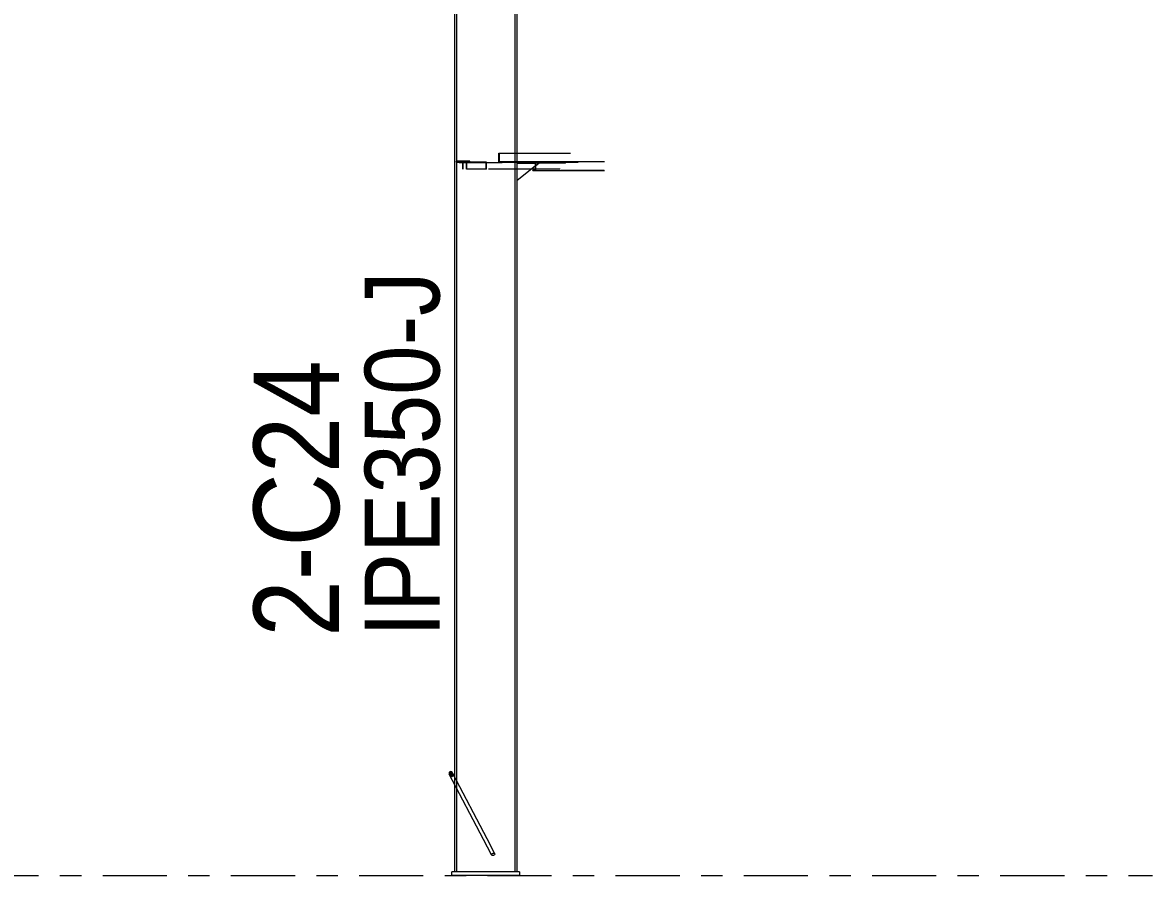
# Model space of a CAD drawing. Header units: millimetres. Extents: x -49 to 773, y -82 to 492.
# Drawn here: x 484.3 to 537.2, y 350.5 to 390.4 of the extents above; entities that cross this region are included whole.
import ezdxf

# ---------------------------------------------------------------- set-up
doc = ezdxf.new("R2010")
doc.units = ezdxf.units.MM
for name, pattern in [('XKITLINE00', [0]), ('XKITLINE02', [4, 2, -2]), ('XKITLINE03', [6, 3, -1, 1, -1])]:
    doc.linetypes.add(name, pattern=pattern)
for name, color, linetype, lineweight in [('Part', 2, 'Continuous', 0), ('PartMark', 7, 'Continuous', 0), ('S-grid', 1, 'Continuous', 0)]:
    doc.layers.add(name, color=color, linetype=linetype, lineweight=lineweight)
doc.styles.add('ARIAL', font='ARIAL.TTF')

# ---------------------------------------------------------------- blocks, each defined once
blk = doc.blocks.new('*A444')
at = {"layer": 'Part'}
blk.add_hatch(color=3, dxfattribs=at).paths.add_polyline_path([(506.614, 384.317), (506.614, 383.93), (508.327, 383.93), (508.327, 383.513), (508.185, 383.513), (508.185, 383.528), (508.31, 383.528), (508.31, 383.915), (506.596, 383.915), (506.596, 384.332), (506.739, 384.332), (506.739, 384.317)], flags=17)
blk = doc.blocks.new('*A453')
at = {"layer": 'Part'}
blk.add_hatch(color=3, dxfattribs=at).paths.add_polyline_path([(505.661, 383.898), (505.661, 383.915), (506.012, 383.915), (506.012, 383.582), (505.994, 383.582), (505.994, 383.898)], flags=17)
blk = doc.blocks.new('*A466')
at = {"layer": 'Part'}
blk.add_hatch(color=3, dxfattribs=at).paths.add_polyline_path([(504.389, 355.382), (504.445, 355.301), (504.451, 355.211), (504.403, 355.166), (504.331, 355.192), (504.275, 355.273), (504.269, 355.362), (504.316, 355.407)], flags=17)
blk = doc.blocks.new('*A469')
at = {"layer": 'Part'}
blk.add_hatch(color=3, dxfattribs=at).paths.add_polyline_path([(506.614, 384.317), (506.614, 383.93), (508.327, 383.93), (508.327, 383.513), (508.185, 383.513), (508.185, 383.528), (508.31, 383.528), (508.31, 383.915), (506.596, 383.915), (506.596, 384.332), (506.739, 384.332), (506.739, 384.317)], flags=17)
blk = doc.blocks.new('*A1513')
at = {"layer": 'S-grid', "color": 1, "linetype": 'XKITLINE03', "lineweight": 0}
blk.add_line((2.06, 350.54), (537.176, 350.54), dxfattribs=at)
blk = doc.blocks.new('*A1977')
at = {"layer": 'Part', "color": 2, "linetype": 'XKITLINE00', "lineweight": 0}
for p, q in [((506.596, 383.915), (506.596, 384.332)), ((506.596, 384.332), (509.947, 384.332)), ((506.596, 383.915), (508.31, 383.915)), ((509.947, 384.317), (506.614, 384.317)), ((506.614, 384.317), (506.614, 383.93)), ((511.535, 383.93), (506.614, 383.93)), ((506.739, 384.317), (506.739, 384.332)), ((508.31, 383.528), (508.31, 383.915)), ((508.327, 383.513), (508.327, 383.93)), ((508.185, 383.513), (508.185, 383.528)), ((508.31, 383.528), (508.185, 383.528)), ((511.535, 383.513), (508.185, 383.513))]:
    blk.add_line(p, q, dxfattribs=at)
at = {"layer": 'Part', "color": 7, "linetype": 'XKITLINE02', "lineweight": 0}
for p, q in [((508.31, 383.915), (511.518, 383.915)), ((511.518, 383.528), (508.31, 383.528))]:
    blk.add_line(p, q, dxfattribs=at)
blk = doc.blocks.new('*A1983')
at = {"layer": 'Part', "color": 7, "linetype": 'XKITLINE02', "lineweight": 0}
for p, q in [((504.519, 418.813), (504.519, 416.299)), ((507.344, 418.515), (504.519, 418.813)), ((504.61, 418.803), (504.61, 416.29)), ((507.344, 416.832), (507.344, 416.415)), ((507.435, 416.832), (507.435, 416.415)), ((504.519, 411.994), (504.519, 411.638)), ((504.61, 412.167), (504.61, 411.811)), ((507.344, 405.998), (507.344, 405.582)), ((507.435, 405.998), (507.435, 405.582)), ((507.344, 395.165), (507.344, 394.748)), ((507.435, 395.165), (507.435, 394.748)), ((507.344, 384.332), (507.344, 383.915)), ((507.435, 384.332), (507.435, 383.915)), ((504.519, 355.16), (504.519, 354.809)), ((504.61, 354.985), (504.61, 354.635)), ((507.435, 350.707), (504.519, 350.707))]:
    blk.add_line(p, q, dxfattribs=at)
at = {"layer": 'Part', "color": 2, "linetype": 'XKITLINE00', "lineweight": 0}
for p, q in [((507.435, 418.505), (507.344, 418.515)), ((507.344, 418.515), (507.344, 416.832)), ((507.435, 418.505), (507.435, 416.832)), ((504.519, 416.299), (504.519, 411.994)), ((504.61, 416.29), (504.61, 412.167)), ((507.344, 416.415), (507.344, 405.998)), ((507.435, 416.415), (507.435, 405.998)), ((504.519, 411.638), (504.519, 355.16)), ((504.61, 411.811), (504.61, 354.985)), ((507.344, 405.582), (507.344, 395.165)), ((507.435, 405.582), (507.435, 395.165)), ((507.344, 394.748), (507.344, 384.332)), ((507.435, 394.748), (507.435, 384.332)), ((507.344, 383.915), (507.344, 350.707)), ((507.435, 383.915), (507.435, 350.707)), ((504.519, 354.809), (504.519, 350.707)), ((504.61, 354.635), (504.61, 350.707))]:
    blk.add_line(p, q, dxfattribs=at)
blk = doc.blocks.new('*A1998')
at = {"layer": 'Part', "color": 2, "linetype": 'XKITLINE00', "lineweight": 0}
for p, q in [((507.56, 350.707), (504.394, 350.707)), ((504.394, 350.54), (504.394, 350.707)), ((507.56, 350.54), (504.394, 350.54)), ((507.56, 350.707), (507.56, 350.54))]:
    blk.add_line(p, q, dxfattribs=at)
blk = doc.blocks.new('*A2001')
at = {"layer": 'Part', "color": 7, "linetype": 'XKITLINE02', "lineweight": 0}
for p, q in [((509.717, 383.915), (507.435, 383.915)), ((507.435, 383.915), (507.435, 383.873)), ((507.435, 383.915), (507.435, 383.873)), ((509.717, 383.873), (508.31, 383.873)), ((508.34, 383.873), (508.34, 383.915)), ((509.193, 383.873), (509.193, 383.915)), ((509.717, 383.873), (509.717, 383.915))]:
    blk.add_line(p, q, dxfattribs=at)
at = {"layer": 'Part', "color": 2, "linetype": 'XKITLINE00', "lineweight": 0}
for p, q in [((507.435, 383.873), (508.31, 383.873)), ((508.061, 383.873), (508.061, 383.915))]:
    blk.add_line(p, q, dxfattribs=at)
blk = doc.blocks.new('*A2002')
at = {"layer": 'Part', "color": 7, "linetype": 'XKITLINE02', "lineweight": 0}
for p, q in [((507.435, 383.873), (507.435, 383.04)), ((508.471, 383.873), (507.435, 383.873)), ((508.31, 383.744), (508.471, 383.873))]:
    blk.add_line(p, q, dxfattribs=at)
at = {"layer": 'Part', "color": 2, "linetype": 'XKITLINE00', "lineweight": 0}
blk.add_line((508.31, 383.744), (507.435, 383.04), dxfattribs=at)
blk = doc.blocks.new('*A2003')
at = {"layer": 'Part', "color": 2, "linetype": 'XKITLINE00', "lineweight": 0}
for p, q in [((505.235, 383.957), (504.61, 383.957)), ((504.909, 383.915), (504.61, 383.915)), ((505.235, 383.915), (505.235, 383.957))]:
    blk.add_line(p, q, dxfattribs=at)
at = {"layer": 'Part', "color": 7, "linetype": 'XKITLINE02', "lineweight": 0}
for p, q in [((504.61, 383.915), (504.61, 383.957)), ((504.735, 383.915), (504.735, 383.957)), ((505.235, 383.915), (504.909, 383.915))]:
    blk.add_line(p, q, dxfattribs=at)
blk = doc.blocks.new('*A2004')
at = {"layer": 'Part', "color": 7, "linetype": 'XKITLINE02', "lineweight": 0}
for p, q in [((505.235, 383.957), (504.61, 383.957)), ((504.61, 383.957), (504.61, 383.915)), ((504.61, 383.915), (505.235, 383.915)), ((504.735, 383.915), (504.735, 383.957)), ((505.235, 383.915), (505.235, 383.957))]:
    blk.add_line(p, q, dxfattribs=at)
blk = doc.blocks.new('*A2005')
at = {"layer": 'Part', "color": 2, "linetype": 'XKITLINE00', "lineweight": 0}
for p, q in [((504.786, 383.915), (504.786, 383.898)), ((504.786, 383.898), (505.661, 383.898)), ((506.012, 383.915), (504.909, 383.915)), ((505.087, 383.582), (505.087, 383.898)), ((505.661, 383.898), (505.661, 383.915)), ((505.994, 383.898), (505.661, 383.898)), ((505.994, 383.582), (505.994, 383.898)), ((506.012, 383.582), (506.012, 383.915)), ((506.012, 383.582), (505.087, 383.582))]:
    blk.add_line(p, q, dxfattribs=at)
at = {"layer": 'Part', "color": 7, "linetype": 'XKITLINE02', "lineweight": 0}
for p, q in [((504.909, 383.915), (504.786, 383.915)), ((505.103, 383.582), (505.103, 383.915))]:
    blk.add_line(p, q, dxfattribs=at)
blk = doc.blocks.new('*A2006')
at = {"layer": 'Part', "color": 7, "linetype": 'XKITLINE02', "lineweight": 0}
for p, q in [((504.746, 383.915), (504.746, 383.898)), ((509.465, 383.915), (504.746, 383.915)), ((504.746, 383.898), (509.432, 383.898)), ((504.909, 383.582), (504.909, 383.898)), ((504.918, 383.582), (504.918, 383.915)), ((508.109, 383.582), (504.909, 383.582)), ((509.465, 383.582), (508.31, 383.582))]:
    blk.add_line(p, q, dxfattribs=at)
at = {"layer": 'Part', "color": 2, "linetype": 'XKITLINE00', "lineweight": 0}
blk.add_line((508.31, 383.582), (508.109, 383.582), dxfattribs=at)
blk = doc.blocks.new('*A2026')
at = {"layer": 'Part', "color": 2, "linetype": 'XKITLINE00', "lineweight": 0}
for p, q in [((504.316, 355.407), (504.269, 355.362)), ((504.269, 355.362), (504.275, 355.273)), ((505.876, 352.224), (504.275, 355.273)), ((504.275, 355.273), (504.331, 355.192)), ((504.389, 355.382), (504.316, 355.407)), ((504.445, 355.301), (504.389, 355.382)), ((506.045, 352.251), (504.445, 355.301)), ((504.451, 355.211), (504.445, 355.301)), ((504.331, 355.192), (504.403, 355.166)), ((504.403, 355.166), (504.451, 355.211))]:
    blk.add_line(p, q, dxfattribs=at)
at = {"layer": 'Part', "color": 7, "linetype": 'XKITLINE02', "lineweight": 0}
for p, q in [((506.256, 351.5), (505.876, 352.224)), ((506.41, 351.556), (506.045, 352.251)), ((506.272, 351.547), (506.324, 351.583)), ((506.324, 351.583), (506.381, 351.587)), ((506.381, 351.587), (506.41, 351.556)), ((506.256, 351.5), (506.272, 351.547)), ((506.285, 351.47), (506.256, 351.5)), ((506.342, 351.474), (506.285, 351.47)), ((506.394, 351.51), (506.342, 351.474)), ((506.41, 351.556), (506.394, 351.51))]:
    blk.add_line(p, q, dxfattribs=at)
blk = doc.blocks.new('*A2030')
at = {"layer": 'Part', "color": 2, "linetype": 'XKITLINE00', "lineweight": 0}
for p, q in [((506.596, 383.915), (506.596, 384.332)), ((506.596, 384.332), (509.947, 384.332)), ((506.596, 383.915), (508.31, 383.915)), ((509.947, 384.317), (506.614, 384.317)), ((506.614, 384.317), (506.614, 383.93)), ((511.535, 383.93), (506.614, 383.93)), ((506.739, 384.317), (506.739, 384.332)), ((508.31, 383.528), (508.31, 383.915)), ((508.327, 383.513), (508.327, 383.93)), ((508.185, 383.513), (508.185, 383.528)), ((508.31, 383.528), (508.185, 383.528)), ((511.535, 383.513), (508.185, 383.513))]:
    blk.add_line(p, q, dxfattribs=at)
at = {"layer": 'Part', "color": 7, "linetype": 'XKITLINE02', "lineweight": 0}
for p, q in [((508.31, 383.915), (511.518, 383.915)), ((511.518, 383.528), (508.31, 383.528))]:
    blk.add_line(p, q, dxfattribs=at)
blk = doc.blocks.new('*A2066')
at = {"layer": 'PartMark', "color": 7, "style": 'ARIAL', "width": 0.85}
blk.add_text('IPE350-J', height=3.5, rotation=90.0002, dxfattribs=at).set_placement((503.819, 361.707))
at = {"layer": 'PartMark', "color": 3, "style": 'ARIAL', "width": 0.85}
blk.add_text('2-C24', height=4, rotation=90.0002, dxfattribs=at).set_placement((499.119, 361.707))

msp = doc.modelspace()

# ---------------------------------------------------------------- block references
at = {"lineweight": 0}
for name in ['*A1983', '*A2003', '*A2004', '*A2006', '*A2005', '*A453', '*A444', '*A469', '*A1977', '*A2030', '*A2001', '*A2002', '*A2066', '*A466', '*A2026', '*A1513', '*A1998']:
    msp.add_blockref(name, (0, 0), dxfattribs=at)

doc.saveas('drawing.dxf')
